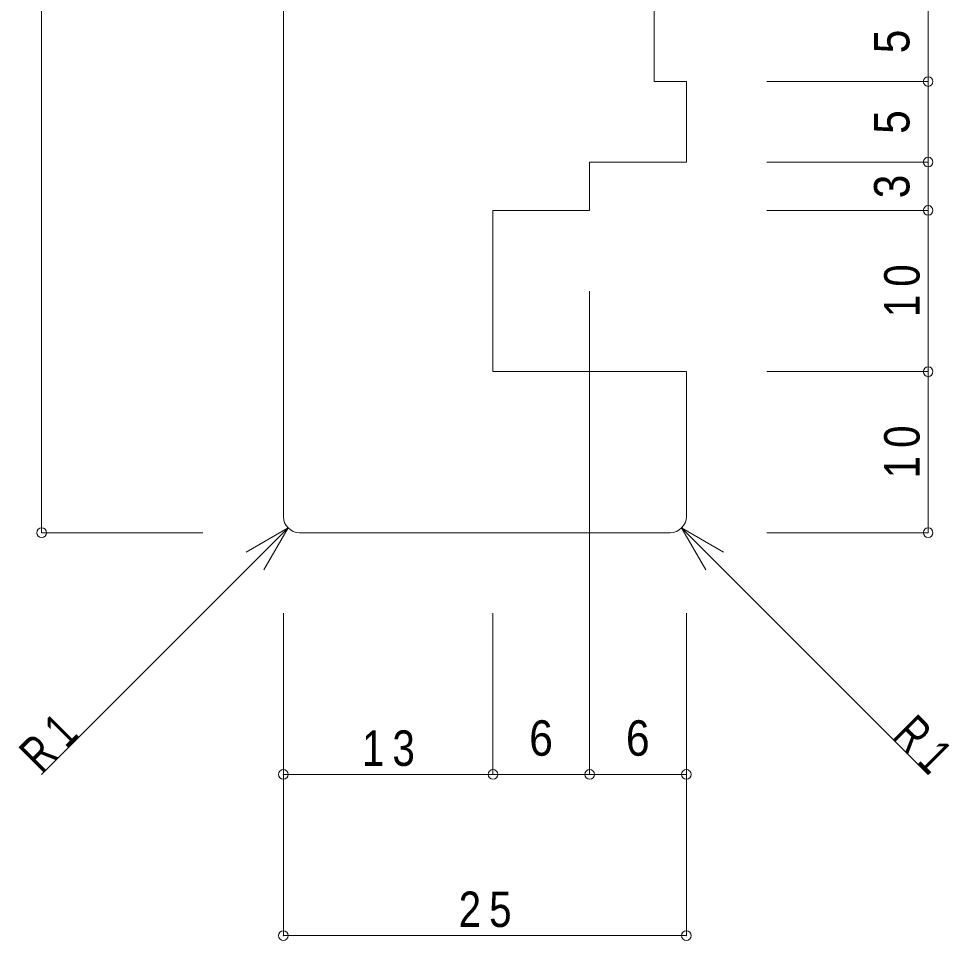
# Model space of a CAD drawing. Units: millimetres on the paper. Extents: x -141 to 141, y -98 to 98.
# Drawn here: x 28.6 to 86.3, y -56 to 1.2 of the extents above; entities that cross this region are included whole.
import ezdxf
from ezdxf.enums import TextEntityAlignment as Align

# ---------------------------------------------------------------- set-up
doc = ezdxf.new("R2010")
doc.units = ezdxf.units.MM
doc.header["$PDMODE"] = 32
doc.header["$PDSIZE"] = 0.6
for name, color, linetype, lineweight in [('0-0_ＫＢ製品', 2, 'Continuous', 9), ('0-3_寸法', 4, 'Continuous', 9), ('0-4_引出線字', 4, 'Continuous', 9)]:
    doc.layers.add(name, color=color, linetype=linetype, lineweight=lineweight)
doc.styles.add('HGｺﾞｼｯｸM', font='')
doc.styles.get('HGｺﾞｼｯｸM').set_extended_font_data('HGｺﾞｼｯｸM')

msp = doc.modelspace()

# ---------------------------------------------------------------- linework, layer by layer
at = {"layer": '0-0_ＫＢ製品'}
for p, q in [((45, -29.75), (45, 39.25)), ((68, -2.75), (68, 2.25)), ((70, -2.75), (68, -2.75)), ((70, -29.75), (70, -20.75)), ((69, -30.75), (46, -30.75))]:
    msp.add_line(p, q, dxfattribs=at)
msp.add_lwpolyline([(70, -20.75), (58, -20.75), (58, -10.75), (64, -10.75), (64, -7.75), (70, -7.75), (70, -2.75)], dxfattribs=at)
for centre, start, end in [((46, -29.75), 180, 270), ((69, -29.75), 270, 0)]:
    msp.add_arc(centre, 1, start, end, dxfattribs=at)
at = {"layer": '0-3_寸法'}
for p, q in [((30, 39.25), (30, -30.75)), ((85, -2.75), (85, 2.25)), ((85, -2.75), (75, -2.75)), ((85, -7.75), (85, -2.75)), ((85, -7.75), (75, -7.75)), ((85, -10.75), (85, -7.75)), ((85, -10.75), (75, -10.75)), ((85, -20.75), (85, -10.75)), ((64, -45.75), (64, -15.75)), ((85, -20.75), (75, -20.75)), ((85, -30.75), (85, -20.75)), ((30, -30.75), (40, -30.75)), ((85, -30.75), (75, -30.75)), ((45, -45.75), (45, -35.75)), ((58, -45.75), (58, -35.75)), ((70, -45.75), (70, -35.75)), ((45, -45.75), (58, -45.75)), ((45, -55.75), (45, -45.75)), ((58, -45.75), (64, -45.75)), ((64, -45.75), (70, -45.75)), ((70, -55.75), (70, -45.75)), ((45, -55.75), (70, -55.75))]:
    msp.add_line(p, q, dxfattribs=at)
for p in [(85, -2.75), (85, -7.75), (85, -10.75), (85, -20.75), (30, -30.75), (85, -30.75), (45, -45.75), (58, -45.75), (64, -45.75), (70, -45.75), (45, -55.75), (70, -55.75)]:
    msp.add_point(p, dxfattribs=at)
at = {"layer": '0-4_引出線字'}
for p, q in [((45.293, -30.457), (30, -45.75)), ((45.293, -30.457), (42.695, -31.957)), ((45.293, -30.457), (43.793, -33.055)), ((69.707, -30.457), (85, -45.75)), ((69.707, -30.457), (71.207, -33.055)), ((69.707, -30.457), (72.305, -31.957))]:
    msp.add_line(p, q, dxfattribs=at)

# ---------------------------------------------------------------- texts
at = {"layer": '0-3_寸法', "color": 7, "style": 'HGｺﾞｼｯｸM', "width": 0.9}
for s, p in [('5', (84.5, -1)), ('5', (84.5, -6)), ('3', (84.5, -10))]:
    msp.add_text(s, height=2.199, rotation=90, dxfattribs=at).set_placement(p, align=Align.BOTTOM_LEFT)
for p in [(60.25, -45.25), (66.25, -45.25)]:
    msp.add_text('6', height=2.199, dxfattribs=at).set_placement(p, align=Align.BOTTOM_LEFT)
at = {"layer": '0-3_寸法', "color": 7, "char_height": 2.199, "attachment_point": 7, "rotation": 90, "style": 'HGｺﾞｼｯｸM'}
for insert in [(84.5, -17.375), (84.5, -27.375)]:
    msp.add_mtext('\\T1.36;\\W0.85;10', dxfattribs=dict(at, insert=insert))
at = {"layer": '0-3_寸法', "color": 7, "char_height": 2.199, "attachment_point": 7, "style": 'HGｺﾞｼｯｸM'}
for s, insert in [('\\T1.36;\\W0.85;13', (49.875, -45.25)), ('\\T1.36;\\W0.85;25', (55.875, -55.25))]:
    msp.add_mtext(s, dxfattribs=dict(at, insert=insert))
at = {"layer": '0-4_引出線字', "color": 7, "char_height": 2.199, "attachment_point": 7, "style": 'HGｺﾞｼｯｸM'}
for insert, rotation in [((30, -45.75), 45), ((82.702, -43.452), 315)]:
    msp.add_mtext('\\T1.36;\\W0.75;R1', dxfattribs=dict(at, insert=insert, rotation=rotation))

doc.saveas('drawing.dxf')
